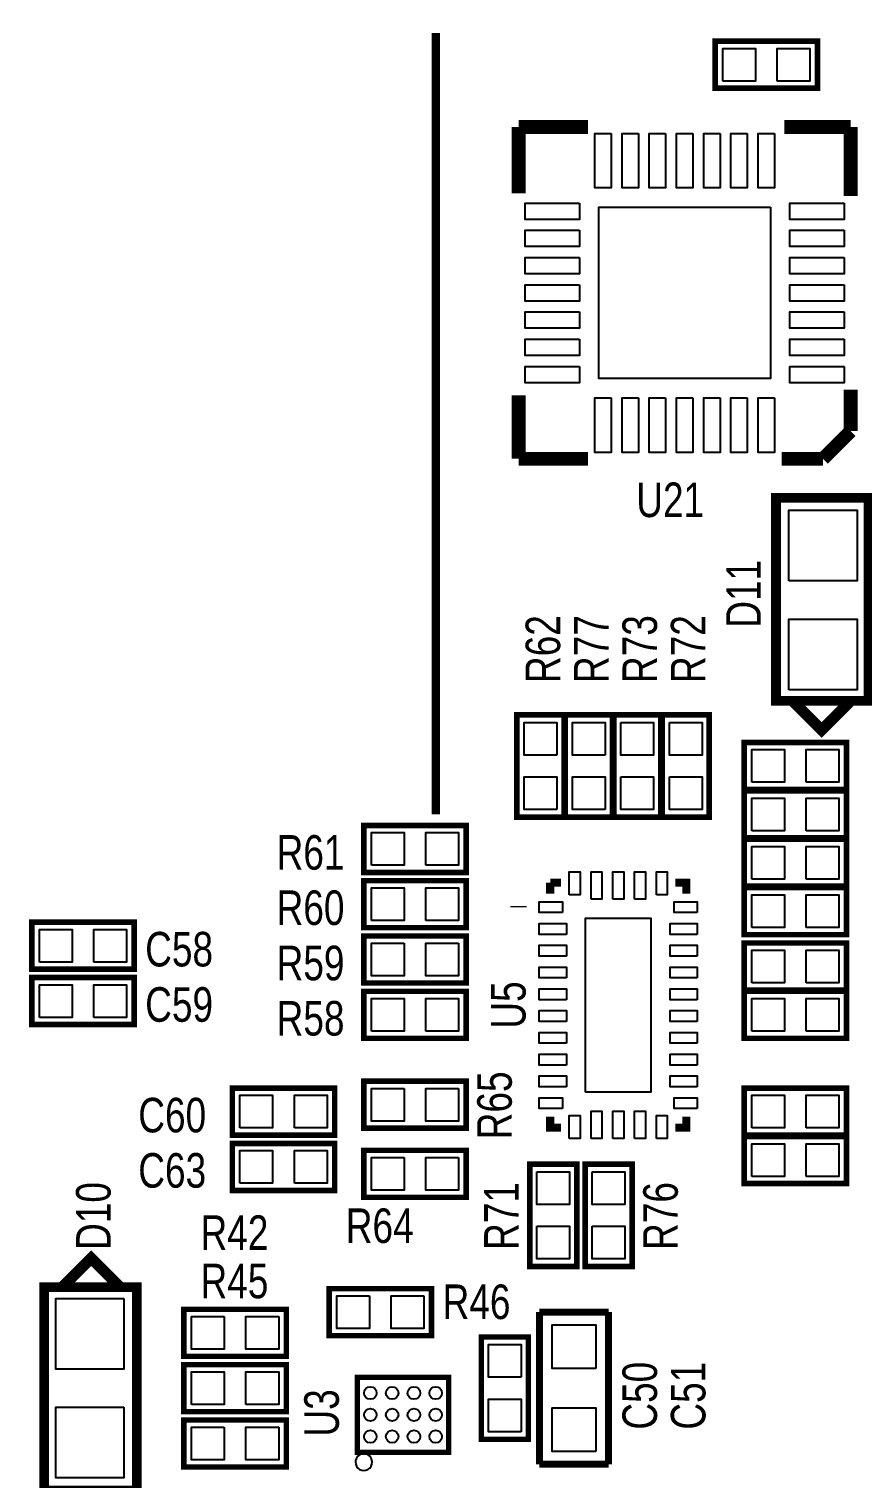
# Model space of a CAD drawing. Extents: x -92 to 135, y -31 to 116.
# Drawn here: x 103.85 to 119.14, y 9.39 to 36.01 of the extents above; entities that cross this region are included whole.
import ezdxf

# ---------------------------------------------------------------- set-up
doc = ezdxf.new("R2010")
doc.units = 0
for name, color, linetype in [('PG_SILKSCREEN_TOP', 5, 'CONTINUOUS'), ('PIN_TOP', 6, 'CONTINUOUS'), ('RD_SILKSCREEN_TOP', 7, 'CONTINUOUS')]:
    doc.layers.add(name, color=color, linetype=linetype)

msp = doc.modelspace()

# ---------------------------------------------------------------- linework, layer by layer
at = {"layer": 'PG_SILKSCREEN_TOP'}
for points, const_width in [([(111.320072, 35.932872), (111.320072, 21.581872)], 0.1524), ([(114.110262, 34.209736), (112.840262, 34.209736)], 0.254), ([(112.840262, 34.209736), (112.840262, 32.990536)], 0.254), ([(118.936262, 34.209736), (117.717062, 34.209736)], 0.254), ([(118.936262, 32.939736), (118.936262, 34.209736)], 0.254), ([(112.840262, 28.113736), (112.840262, 29.282136)], 0.254), ([(118.936262, 29.383736), (118.936262, 28.621736)], 0.254), ([(118.936262, 28.621736), (118.428262, 28.113736)], 0.254), ([(114.110262, 28.113736), (112.840262, 28.113736)], 0.254), ([(118.428262, 28.113736), (117.666262, 28.113736)], 0.254), ([(117.920262, 23.639272), (117.920262, 23.613872), (118.402862, 23.131272), (118.885462, 23.613872), (118.885462, 23.639272)], 0.2032), ([(113.419128, 20.326604), (113.619026, 20.326604)], 0.150114), ([(113.419128, 20.126706), (113.419128, 20.326604)], 0.150114), ([(115.719098, 20.326604), (115.918996, 20.326604), (115.918996, 20.126706)], 0.150114), ([(112.838992, 19.87677), (112.838992, 19.896582)], 0.299974), ([(113.619026, 15.82674), (113.419128, 15.82674), (113.419128, 16.026638)], 0.150114), ([(115.918996, 16.026638), (115.918996, 15.82674), (115.719098, 15.82674)], 0.150114), ([(105.474262, 12.920472), (105.474262, 12.945872), (104.991662, 13.428472), (104.509062, 12.945872), (104.509062, 12.920472)], 0.2032), ([(113.221262, 12.437872), (114.491262, 12.437872)], 0.127), ([(113.221262, 9.643872), (113.221262, 12.437872)], 0.127), ([(114.491262, 12.437872), (114.491262, 9.643872)], 0.127), ([(114.491262, 9.643872), (113.221262, 9.643872)], 0.127)]:
    msp.add_lwpolyline(points, dxfattribs=dict(at, const_width=const_width))
for points, const_width in [([(116.448332, 35.784536), (118.327932, 35.784536), (118.327932, 34.920936), (116.448332, 34.920936)], 0.1016), ([(117.742462, 27.398472), (119.266462, 27.398472), (119.266462, 23.664672), (117.564662, 23.664672), (117.564662, 27.398472)], 0.1778), ([(112.80775, 21.531072), (112.80775, 23.410672), (113.67135, 23.410672), (113.67135, 21.531072)], 0.1016), ([(113.69675, 21.531072), (113.69675, 23.410672), (114.56035, 23.410672), (114.56035, 21.531072)], 0.1016), ([(115.44935, 23.410672), (115.44935, 21.531072), (114.58575, 21.531072), (114.58575, 23.410672)], 0.1016), ([(116.33835, 23.410672), (116.33835, 21.531072), (115.47475, 21.531072), (115.47475, 23.410672)], 0.1016), ([(116.980462, 22.902672), (118.860062, 22.902672), (118.860062, 22.039072), (116.980462, 22.039072)], 0.1016), ([(116.980462, 22.013672), (118.860062, 22.013672), (118.860062, 21.150072), (116.980462, 21.150072)], 0.1016), ([(109.995462, 21.378672), (111.875062, 21.378672), (111.875062, 20.515072), (109.995462, 20.515072)], 0.1016), ([(116.980462, 21.124672), (118.860062, 21.124672), (118.860062, 20.261072), (116.980462, 20.261072)], 0.1016), ([(109.995462, 20.362672), (111.875062, 20.362672), (111.875062, 19.499072), (109.995462, 19.499072)], 0.1016), ([(116.980462, 20.235672), (118.860062, 20.235672), (118.860062, 19.372072), (116.980462, 19.372072)], 0.1016), ([(103.899462, 19.600672), (105.779062, 19.600672), (105.779062, 18.737072), (103.899462, 18.737072)], 0.1016), ([(111.875062, 18.483072), (109.995462, 18.483072), (109.995462, 19.346672), (111.875062, 19.346672)], 0.1016), ([(116.980462, 19.219672), (118.860062, 19.219672), (118.860062, 18.356072), (116.980462, 18.356072)], 0.1016), ([(103.899462, 18.584672), (105.779062, 18.584672), (105.779062, 17.721072), (103.899462, 17.721072)], 0.1016), ([(109.995462, 18.330672), (111.875062, 18.330672), (111.875062, 17.467072), (109.995462, 17.467072)], 0.1016), ([(116.980462, 18.330672), (118.860062, 18.330672), (118.860062, 17.467072), (116.980462, 17.467072)], 0.1016), ([(107.582462, 16.552672), (109.462062, 16.552672), (109.462062, 15.689072), (107.582462, 15.689072)], 0.1016), ([(111.875062, 15.816072), (109.995462, 15.816072), (109.995462, 16.679672), (111.875062, 16.679672)], 0.1016), ([(116.980462, 16.552672), (118.860062, 16.552672), (118.860062, 15.689072), (116.980462, 15.689072)], 0.1016), ([(116.980462, 15.663672), (118.860062, 15.663672), (118.860062, 14.800072), (116.980462, 14.800072)], 0.1016), ([(107.582462, 15.536672), (109.462062, 15.536672), (109.462062, 14.673072), (107.582462, 14.673072)], 0.1016), ([(111.875062, 14.546072), (109.995462, 14.546072), (109.995462, 15.409672), (111.875062, 15.409672)], 0.1016), ([(113.907062, 15.155672), (113.907062, 13.276072), (113.043462, 13.276072), (113.043462, 15.155672)], 0.1016), ([(114.923062, 15.155672), (114.923062, 13.276072), (114.059462, 13.276072), (114.059462, 15.155672)], 0.1016), ([(105.652062, 9.161272), (104.128062, 9.161272), (104.128062, 12.895072), (105.829862, 12.895072), (105.829862, 9.161272)], 0.1778), ([(111.240062, 12.006072), (109.360462, 12.006072), (109.360462, 12.869672), (111.240062, 12.869672)], 0.1016), ([(108.573062, 11.625072), (106.693462, 11.625072), (106.693462, 12.488672), (108.573062, 12.488672)], 0.1016), ([(112.154462, 10.101072), (112.154462, 11.980672), (113.018062, 11.980672), (113.018062, 10.101072)], 0.1016), ([(106.693462, 11.472672), (108.573062, 11.472672), (108.573062, 10.609072), (106.693462, 10.609072)], 0.1016), ([(111.556292, 9.861804), (109.876336, 9.861804), (109.876336, 11.241786), (111.556292, 11.241786)], 0.100076), ([(108.573062, 9.593072), (106.693462, 9.593072), (106.693462, 10.456672), (108.573062, 10.456672)], 0.1016)]:
    msp.add_lwpolyline(points, close=True, dxfattribs=dict(at, const_width=const_width))
msp.add_lwpolyline([(110.148878, 9.681972, 1), (109.843646, 9.681772, 1)], format="xyb", close=True, dxfattribs=at)
at = {"layer": 'PIN_TOP'}
for points in [[(116.588286, 35.052762), (116.588286, 35.65271), (117.188234, 35.65271), (117.188234, 35.052762)], [(117.58803, 35.052762), (117.58803, 35.65271), (118.187978, 35.65271), (118.187978, 35.052762)], [(114.538125, 34.091753), (114.538125, 33.091755), (114.238151, 33.091755), (114.238151, 34.091753)], [(115.038251, 34.091753), (115.038251, 33.091755), (114.738277, 33.091755), (114.738277, 34.091753)], [(115.538123, 34.091753), (115.538123, 33.091755), (115.238149, 33.091755), (115.238149, 34.091753)], [(116.038249, 34.091753), (116.038249, 33.091755), (115.738275, 33.091755), (115.738275, 34.091753)], [(116.538375, 34.091753), (116.538375, 33.091755), (116.238401, 33.091755), (116.238401, 34.091753)], [(117.038247, 34.091753), (117.038247, 33.091755), (116.738273, 33.091755), (116.738273, 34.091753)], [(117.538373, 34.091753), (117.538373, 33.091755), (117.238399, 33.091755), (117.238399, 34.091753)], [(113.958243, 32.811847), (113.958243, 32.511873), (112.958245, 32.511873), (112.958245, 32.811847)], [(118.818279, 32.811847), (118.818279, 32.511873), (117.818281, 32.511873), (117.818281, 32.811847)], [(117.463316, 32.73679), (117.463316, 29.586682), (114.313208, 29.586682), (114.313208, 32.73679)], [(113.958243, 32.311721), (113.958243, 32.011747), (112.958245, 32.011747), (112.958245, 32.311721)], [(118.818279, 32.311721), (118.818279, 32.011747), (117.818281, 32.011747), (117.818281, 32.311721)], [(113.958243, 31.811849), (113.958243, 31.511875), (112.958245, 31.511875), (112.958245, 31.811849)], [(118.818279, 31.811849), (118.818279, 31.511875), (117.818281, 31.511875), (117.818281, 31.811849)], [(113.958243, 31.311723), (113.958243, 31.011749), (112.958245, 31.011749), (112.958245, 31.311723)], [(118.818279, 31.311723), (118.818279, 31.011749), (117.818281, 31.011749), (117.818281, 31.311723)], [(113.958243, 30.811597), (113.958243, 30.511623), (112.958245, 30.511623), (112.958245, 30.811597)], [(118.818279, 30.811597), (118.818279, 30.511623), (117.818281, 30.511623), (117.818281, 30.811597)], [(113.958243, 30.311725), (113.958243, 30.011751), (112.958245, 30.011751), (112.958245, 30.311725)], [(118.818279, 30.311725), (118.818279, 30.011751), (117.818281, 30.011751), (117.818281, 30.311725)], [(113.958243, 29.811599), (113.958243, 29.511625), (112.958245, 29.511625), (112.958245, 29.811599)], [(118.818279, 29.811599), (118.818279, 29.511625), (117.818281, 29.511625), (117.818281, 29.811599)], [(114.538125, 29.231717), (114.538125, 28.231719), (114.238151, 28.231719), (114.238151, 29.231717)], [(115.038251, 29.231717), (115.038251, 28.231719), (114.738277, 28.231719), (114.738277, 29.231717)], [(115.538123, 29.231717), (115.538123, 28.231719), (115.238149, 28.231719), (115.238149, 29.231717)], [(116.038249, 29.231717), (116.038249, 28.231719), (115.738275, 28.231719), (115.738275, 29.231717)], [(116.538375, 29.231717), (116.538375, 28.231719), (116.238401, 28.231719), (116.238401, 29.231717)], [(117.038247, 29.231717), (117.038247, 28.231719), (116.738273, 28.231719), (116.738273, 29.231717)], [(117.538373, 29.231717), (117.538373, 28.231719), (117.238399, 28.231719), (117.238399, 29.231717)], [(117.803168, 25.868884), (117.803168, 27.168856), (119.053102, 27.168856), (119.053102, 25.868884)], [(117.803168, 23.868888), (117.803168, 25.16886), (119.053102, 25.16886), (119.053102, 23.868888)], [(113.539524, 22.67077), (112.939576, 22.67077), (112.939576, 23.270718), (113.539524, 23.270718)], [(114.428524, 22.67077), (113.828576, 22.67077), (113.828576, 23.270718), (114.428524, 23.270718)], [(114.717576, 23.270718), (115.317524, 23.270718), (115.317524, 22.67077), (114.717576, 22.67077)], [(115.606576, 23.270718), (116.206524, 23.270718), (116.206524, 22.67077), (115.606576, 22.67077)], [(117.120416, 22.170898), (117.120416, 22.770846), (117.720364, 22.770846), (117.720364, 22.170898)], [(118.12016, 22.170898), (118.12016, 22.770846), (118.720108, 22.770846), (118.720108, 22.170898)], [(113.539524, 21.671026), (112.939576, 21.671026), (112.939576, 22.270974), (113.539524, 22.270974)], [(114.428524, 21.671026), (113.828576, 21.671026), (113.828576, 22.270974), (114.428524, 22.270974)], [(114.717576, 22.270974), (115.317524, 22.270974), (115.317524, 21.671026), (114.717576, 21.671026)], [(115.606576, 22.270974), (116.206524, 22.270974), (116.206524, 21.671026), (115.606576, 21.671026)], [(117.120416, 21.281898), (117.120416, 21.881846), (117.720364, 21.881846), (117.720364, 21.281898)], [(118.12016, 21.281898), (118.12016, 21.881846), (118.720108, 21.881846), (118.720108, 21.281898)], [(110.135416, 20.646898), (110.135416, 21.246846), (110.735364, 21.246846), (110.735364, 20.646898)], [(111.13516, 20.646898), (111.13516, 21.246846), (111.735108, 21.246846), (111.735108, 20.646898)], [(117.120416, 20.392898), (117.120416, 20.992846), (117.720364, 20.992846), (117.720364, 20.392898)], [(118.12016, 20.392898), (118.12016, 20.992846), (118.720108, 20.992846), (118.720108, 20.392898)], [(113.768886, 20.10156), (113.768886, 20.526502), (113.968784, 20.526502), (113.968784, 20.10156)], [(114.168936, 20.026376), (114.168936, 20.526502), (114.368834, 20.526502), (114.368834, 20.026376)], [(114.568986, 20.026376), (114.568986, 20.526502), (114.768884, 20.526502), (114.768884, 20.026376)], [(114.969036, 20.026376), (114.969036, 20.526502), (115.168934, 20.526502), (115.168934, 20.026376)], [(115.369086, 20.10156), (115.369086, 20.526502), (115.568984, 20.526502), (115.568984, 20.10156)], [(110.135416, 19.630898), (110.135416, 20.230846), (110.735364, 20.230846), (110.735364, 19.630898)], [(111.13516, 19.630898), (111.13516, 20.230846), (111.735108, 20.230846), (111.735108, 19.630898)], [(113.644045, 19.776821), (113.219103, 19.776821), (113.219103, 19.976719), (113.644045, 19.976719)], [(116.119021, 19.776821), (115.694079, 19.776821), (115.694079, 19.976719), (116.119021, 19.976719)], [(117.120416, 19.503898), (117.120416, 20.103846), (117.720364, 20.103846), (117.720364, 19.503898)], [(118.12016, 19.503898), (118.12016, 20.103846), (118.720108, 20.103846), (118.720108, 19.503898)], [(104.039416, 18.868898), (104.039416, 19.468846), (104.639364, 19.468846), (104.639364, 18.868898)], [(105.03916, 18.868898), (105.03916, 19.468846), (105.639108, 19.468846), (105.639108, 18.868898)], [(113.719229, 19.376771), (113.219103, 19.376771), (113.219103, 19.576669), (113.719229, 19.576669)], [(114.069114, 16.476726), (114.069114, 19.676618), (115.26901, 19.676618), (115.26901, 16.476726)], [(116.119021, 19.376771), (115.618895, 19.376771), (115.618895, 19.576669), (116.119021, 19.576669)], [(110.735364, 19.214846), (110.735364, 18.614898), (110.135416, 18.614898), (110.135416, 19.214846)], [(111.735108, 19.214846), (111.735108, 18.614898), (111.13516, 18.614898), (111.13516, 19.214846)], [(113.719229, 18.976721), (113.219103, 18.976721), (113.219103, 19.176619), (113.719229, 19.176619)], [(116.119021, 18.976721), (115.618895, 18.976721), (115.618895, 19.176619), (116.119021, 19.176619)], [(117.120416, 18.487898), (117.120416, 19.087846), (117.720364, 19.087846), (117.720364, 18.487898)], [(118.12016, 18.487898), (118.12016, 19.087846), (118.720108, 19.087846), (118.720108, 18.487898)], [(113.719229, 18.576671), (113.219103, 18.576671), (113.219103, 18.776569), (113.719229, 18.776569)], [(116.119021, 18.576671), (115.618895, 18.576671), (115.618895, 18.776569), (116.119021, 18.776569)], [(104.039416, 17.852898), (104.039416, 18.452846), (104.639364, 18.452846), (104.639364, 17.852898)], [(105.03916, 17.852898), (105.03916, 18.452846), (105.639108, 18.452846), (105.639108, 17.852898)], [(113.719229, 18.176621), (113.219103, 18.176621), (113.219103, 18.376519), (113.719229, 18.376519)], [(116.119021, 18.176621), (115.618895, 18.176621), (115.618895, 18.376519), (116.119021, 18.376519)], [(110.135416, 17.598898), (110.135416, 18.198846), (110.735364, 18.198846), (110.735364, 17.598898)], [(111.13516, 17.598898), (111.13516, 18.198846), (111.735108, 18.198846), (111.735108, 17.598898)], [(117.120416, 17.598898), (117.120416, 18.198846), (117.720364, 18.198846), (117.720364, 17.598898)], [(118.12016, 17.598898), (118.12016, 18.198846), (118.720108, 18.198846), (118.720108, 17.598898)], [(113.719229, 17.776825), (113.219103, 17.776825), (113.219103, 17.976723), (113.719229, 17.976723)], [(116.119021, 17.776825), (115.618895, 17.776825), (115.618895, 17.976723), (116.119021, 17.976723)], [(113.719229, 17.376775), (113.219103, 17.376775), (113.219103, 17.576673), (113.719229, 17.576673)], [(116.119021, 17.376775), (115.618895, 17.376775), (115.618895, 17.576673), (116.119021, 17.576673)], [(113.719229, 16.976725), (113.219103, 16.976725), (113.219103, 17.176623), (113.719229, 17.176623)], [(116.119021, 16.976725), (115.618895, 16.976725), (115.618895, 17.176623), (116.119021, 17.176623)], [(113.719229, 16.576675), (113.219103, 16.576675), (113.219103, 16.776573), (113.719229, 16.776573)], [(116.119021, 16.576675), (115.618895, 16.576675), (115.618895, 16.776573), (116.119021, 16.776573)], [(110.735364, 16.547846), (110.735364, 15.947898), (110.135416, 15.947898), (110.135416, 16.547846)], [(111.735108, 16.547846), (111.735108, 15.947898), (111.13516, 15.947898), (111.13516, 16.547846)], [(107.722416, 15.820898), (107.722416, 16.420846), (108.322364, 16.420846), (108.322364, 15.820898)], [(108.72216, 15.820898), (108.72216, 16.420846), (109.322108, 16.420846), (109.322108, 15.820898)], [(113.644045, 16.176625), (113.219103, 16.176625), (113.219103, 16.376523), (113.644045, 16.376523)], [(116.119021, 16.176625), (115.694079, 16.176625), (115.694079, 16.376523), (116.119021, 16.376523)], [(117.120416, 15.820898), (117.120416, 16.420846), (117.720364, 16.420846), (117.720364, 15.820898)], [(118.12016, 15.820898), (118.12016, 16.420846), (118.720108, 16.420846), (118.720108, 15.820898)], [(113.768886, 15.626588), (113.768886, 16.05153), (113.968784, 16.05153), (113.968784, 15.626588)], [(114.168936, 15.626588), (114.168936, 16.126714), (114.368834, 16.126714), (114.368834, 15.626588)], [(114.568986, 15.626588), (114.568986, 16.126714), (114.768884, 16.126714), (114.768884, 15.626588)], [(114.969036, 15.626588), (114.969036, 16.126714), (115.168934, 16.126714), (115.168934, 15.626588)], [(115.369086, 15.626588), (115.369086, 16.05153), (115.568984, 16.05153), (115.568984, 15.626588)], [(117.120416, 14.931898), (117.120416, 15.531846), (117.720364, 15.531846), (117.720364, 14.931898)], [(118.12016, 14.931898), (118.12016, 15.531846), (118.720108, 15.531846), (118.720108, 14.931898)], [(107.722416, 14.804898), (107.722416, 15.404846), (108.322364, 15.404846), (108.322364, 14.804898)], [(108.72216, 14.804898), (108.72216, 15.404846), (109.322108, 15.404846), (109.322108, 14.804898)], [(110.735364, 15.277846), (110.735364, 14.677898), (110.135416, 14.677898), (110.135416, 15.277846)], [(111.735108, 15.277846), (111.735108, 14.677898), (111.13516, 14.677898), (111.13516, 15.277846)], [(113.175288, 15.015718), (113.775236, 15.015718), (113.775236, 14.41577), (113.175288, 14.41577)], [(114.191288, 15.015718), (114.791236, 15.015718), (114.791236, 14.41577), (114.191288, 14.41577)], [(113.175288, 14.015974), (113.775236, 14.015974), (113.775236, 13.416026), (113.175288, 13.416026)], [(114.191288, 14.015974), (114.791236, 14.015974), (114.791236, 13.416026), (114.191288, 13.416026)], [(105.591229, 12.690856), (105.591229, 11.390884), (104.341295, 11.390884), (104.341295, 12.690856)], [(110.100364, 12.737846), (110.100364, 12.137898), (109.500416, 12.137898), (109.500416, 12.737846)], [(111.100108, 12.737846), (111.100108, 12.137898), (110.50016, 12.137898), (110.50016, 12.737846)], [(107.433364, 12.356846), (107.433364, 11.756898), (106.833416, 11.756898), (106.833416, 12.356846)], [(108.433108, 12.356846), (108.433108, 11.756898), (107.83316, 11.756898), (107.83316, 12.356846)], [(114.256312, 11.402822), (113.456212, 11.402822), (113.456212, 12.202922), (114.256312, 12.202922)], [(112.886236, 11.24077), (112.286288, 11.24077), (112.286288, 11.840718), (112.886236, 11.840718)], [(106.833416, 10.740898), (106.833416, 11.340846), (107.433364, 11.340846), (107.433364, 10.740898)], [(107.83316, 10.740898), (107.83316, 11.340846), (108.433108, 11.340846), (108.433108, 10.740898)], [(105.591229, 10.69086), (105.591229, 9.390888), (104.341295, 9.390888), (104.341295, 10.69086)], [(112.886236, 10.241026), (112.286288, 10.241026), (112.286288, 10.840974), (112.886236, 10.840974)], [(114.256312, 9.878822), (113.456212, 9.878822), (113.456212, 10.678922), (114.256312, 10.678922)], [(107.433364, 10.324846), (107.433364, 9.724898), (106.833416, 9.724898), (106.833416, 10.324846)], [(108.433108, 10.324846), (108.433108, 9.724898), (107.83316, 9.724898), (107.83316, 10.324846)]]:
    msp.add_lwpolyline(points, close=True, dxfattribs=at)
for centre in [(110.116366, 10.951972), (110.516162, 10.951972), (110.916212, 10.951972), (111.316262, 10.951972), (110.116366, 10.551922), (110.516162, 10.551922), (110.916212, 10.551922), (111.316262, 10.551922), (110.116366, 10.151872), (110.516162, 10.151872), (110.916212, 10.151872), (111.316262, 10.151872)]:
    msp.add_circle(centre, 0.115062, dxfattribs=at)

# ---------------------------------------------------------------- texts
at = {"layer": 'RD_SILKSCREEN_TOP', "width": 0.8}
for s, p in [('U21', (114.999262, 27.042872)), ('R61', (108.395262, 20.565872)), ('R60', (108.395262, 19.549872)), ('C58', (105.982262, 18.787872)), ('R59', (108.395262, 18.533872)), ('C59', (105.982262, 17.771872)), ('R58', (108.395262, 17.517872)), ('C60', (105.855262, 15.739872)), ('C63', (105.855262, 14.723872)), ('R42', (106.998262, 13.580872)), ('R64', (109.665262, 13.707872)), ('R45', (106.998262, 12.691872)), ('R46', (111.443262, 12.310872))]:
    msp.add_text(s, height=0.635, dxfattribs=at).set_placement(p)
for s, p in [('D11', (117.285262, 25.010872)), ('R62', (113.602262, 23.994872)), ('R77', (114.491262, 23.994872)), ('R73', (115.380262, 23.994872)), ('R72', (116.269262, 23.994872)), ('U5', (112.967262, 17.644872)), ('R65', (112.713262, 15.612872)), ('D10', (105.347262, 13.580872)), ('R71', (112.840262, 13.580872)), ('R76', (115.761262, 13.580872)), ('C50', (115.380262, 10.278872)), ('C51', (116.269262, 10.278872)), ('U3', (109.538262, 10.151872))]:
    msp.add_text(s, height=0.635, rotation=90, dxfattribs=at).set_placement(p)

doc.saveas('drawing.dxf')
